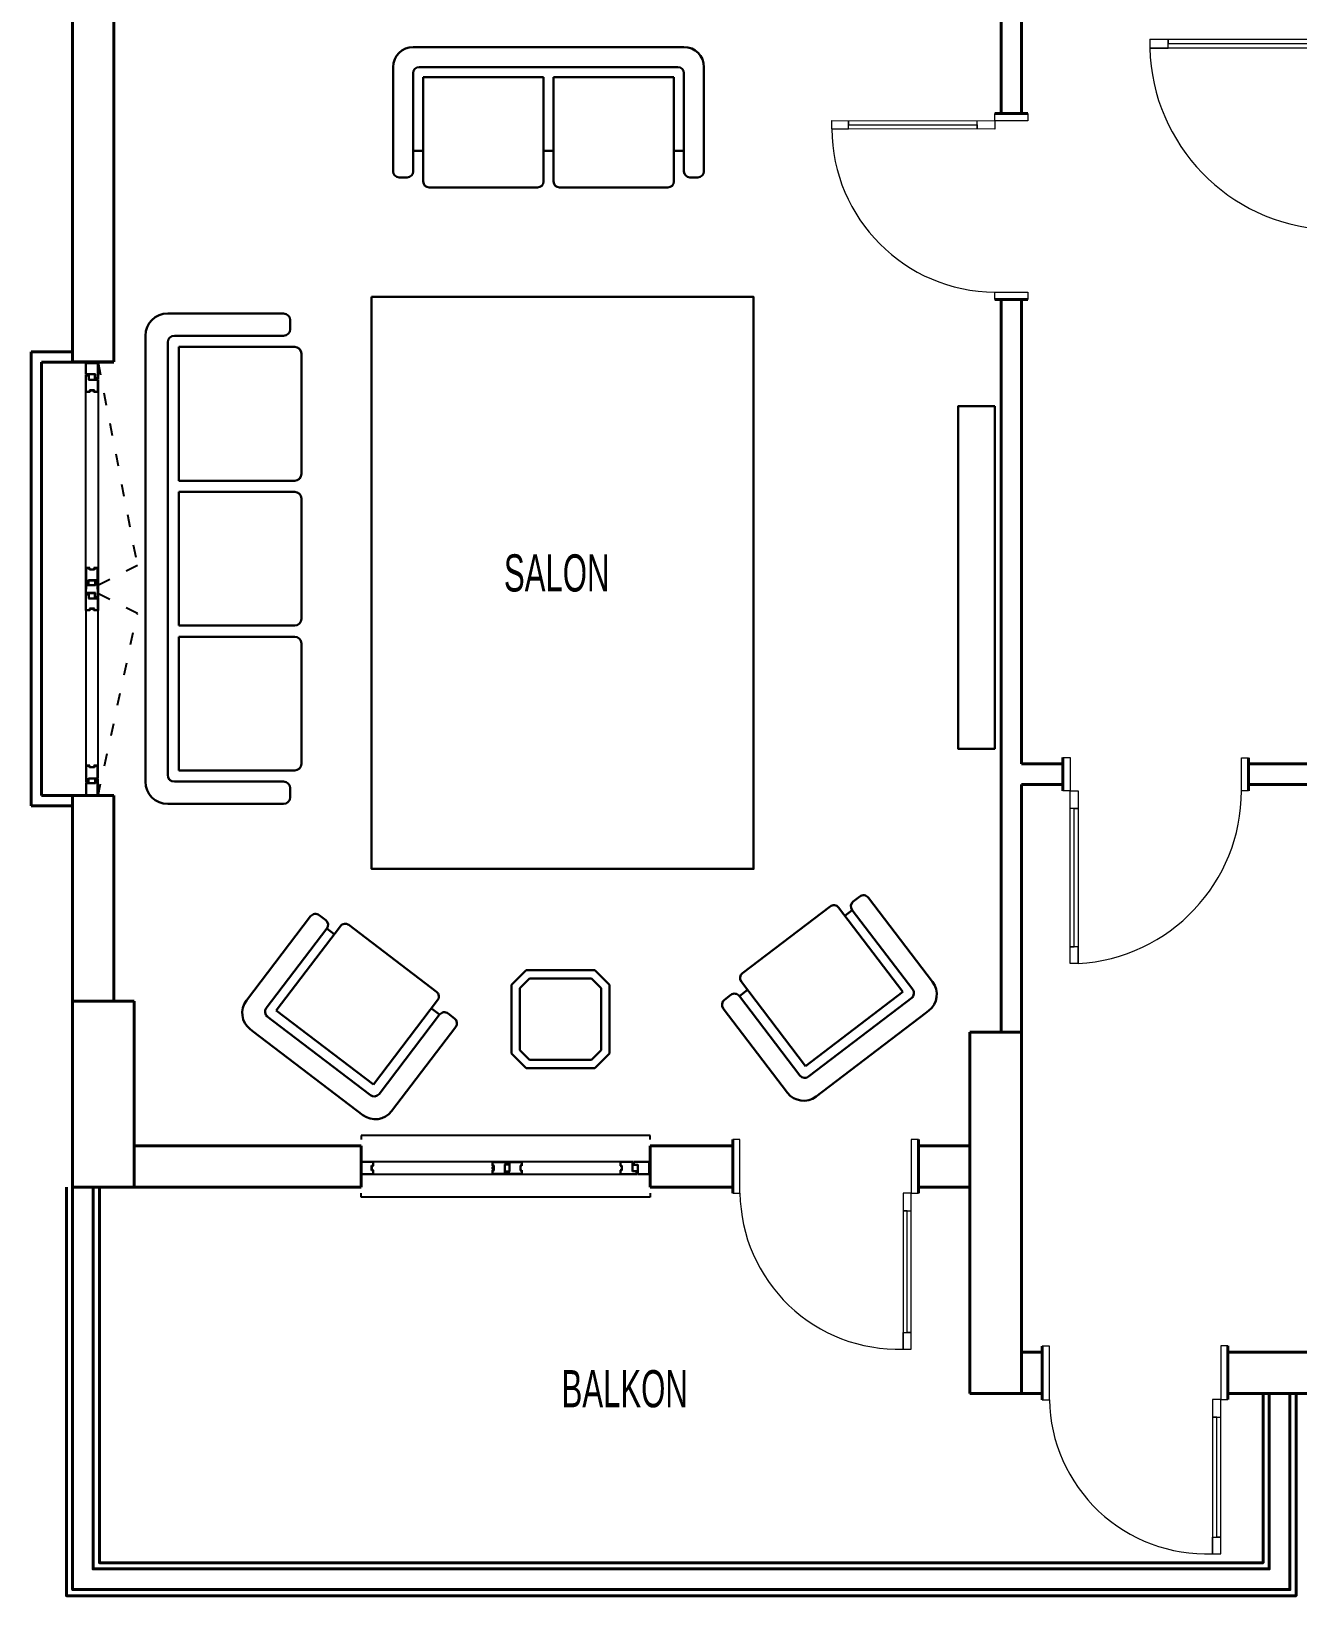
# Model space of a CAD drawing. Header units: millimetres. Extents: x 52 to 987, y 23 to 1686.
# Drawn here: x 52 to 666, y 23 to 781 of the extents above; entities that cross this region are included whole.
import ezdxf

# ---------------------------------------------------------------- set-up
doc = ezdxf.new("R2010")
doc.units = ezdxf.units.MM
doc.linetypes.add('ACAD_ISO03W100', pattern=[30, 12, -18])
for name, color, linetype, lineweight in [('duvar_40', 45, 'Continuous', 40), ('PENC_25', 74, 'Continuous', 25), ('TEF', 145, 'Continuous', 30), ('yazı', 253, 'Continuous', 20)]:
    doc.layers.add(name, color=color, linetype=linetype, lineweight=lineweight)
doc.styles.add('ARIAL', font='Arial')

# ---------------------------------------------------------------- blocks, each defined once
blk = doc.blocks.new('9')
at = {"layer": 'duvar_40', "linetype": 'ByBlock'}
for p, q in [((542.339663, 140.782262), (542.351181, 140.782262)), ((542.351181, 140.782262), (542.339663, 140.782262)), ((542.351181, 143.782939), (542.351181, 117.782845)), ((542.351186, 140.783018), (542.351186, 120.783018)), ((632.351181, 143.827523), (632.351181, 117.827429)), ((632.351181, 140.827574), (637.211769, 140.827574)), ((632.351186, 120.827602), (632.351186, 140.827602)), ((632.351181, 120.827574), (637.211769, 120.827574))]:
    blk.add_line(p, q, dxfattribs=at)
at = {"layer": 'PENC_25', "lineweight": 20}
for p, q in [((542.351181, 143.78299), (542.351181, 117.782845)), ((545.82376, 143.782939), (542.351181, 143.782939)), ((545.82376, 117.782845), (545.82376, 143.782939)), ((628.878603, 143.827523), (628.878603, 117.827429)), ((632.351181, 143.827523), (628.878603, 143.827523)), ((632.351181, 117.827429), (632.351181, 143.827574)), ((542.351181, 117.782845), (545.82376, 117.782845)), ((628.878603, 117.827429), (632.351181, 117.827429)), ((624.878603, 43.172506), (628.878603, 43.172506))]:
    blk.add_line(p, q, dxfattribs=at)
at = {"layer": 'PENC_25', "lineweight": 20, "flags": 128}
blk.add_lwpolyline([(628.878603, 43.172506), (628.878603, 117.827429), (624.878603, 117.827429), (624.878603, 43.172506), (624.878603, 51.244942), (628.878603, 51.244942), (626.878603, 51.244942), (626.878603, 109.265526), (624.878603, 109.265526), (628.878603, 109.265526)], dxfattribs=at)
at = {"layer": 'PENC_25', "lineweight": 20}
blk.add_arc((621.777326, 119.073709), 75.964535, 180.973673, 272.339769, dxfattribs=at)
blk = doc.blocks.new('10')
at = {"layer": 'duvar_40', "linetype": 'ByBlock'}
for p, q in [((392.351181, 243.782939), (392.351181, 217.782845)), ((482.351181, 243.827523), (482.351181, 217.827429)), ((392.339663, 240.782262), (392.351181, 240.782262)), ((392.351181, 240.782262), (392.339663, 240.782262)), ((392.351186, 240.783018), (392.351186, 220.783018)), ((482.351181, 240.827574), (487.211769, 240.827574)), ((482.351186, 220.827602), (482.351186, 240.827602)), ((482.351181, 220.827574), (487.211769, 220.827574))]:
    blk.add_line(p, q, dxfattribs=at)
at = {"layer": 'PENC_25', "lineweight": 20}
for p, q in [((392.351181, 243.827574), (392.351181, 217.782845)), ((395.82376, 243.782939), (392.351181, 243.782939)), ((395.82376, 217.782845), (395.82376, 243.782939)), ((478.878603, 243.827523), (478.878603, 217.827429)), ((482.351181, 243.827523), (478.878603, 243.827523)), ((482.351181, 217.827429), (482.351181, 243.827574)), ((392.351181, 217.782845), (395.82376, 217.782845)), ((478.878603, 217.827429), (474.878603, 217.827429)), ((474.878603, 217.827429), (474.878603, 142.284436)), ((478.878603, 217.827429), (482.351181, 217.827429)), ((478.878603, 142.284436), (478.878603, 217.827429)), ((476.878603, 209.265526), (474.878603, 209.265526)), ((474.878603, 209.265526), (478.878603, 209.265526)), ((476.878603, 150.356871), (476.878603, 209.265526)), ((474.878603, 142.284436), (474.878603, 150.356871)), ((474.878603, 150.356871), (478.878603, 150.356871)), ((478.878603, 150.356871), (476.878603, 150.356871)), ((474.878603, 142.284436), (478.878603, 142.284436))]:
    blk.add_line(p, q, dxfattribs=at)
blk.add_arc((472.507422, 218.940166), 76.692395, 180.86465, 271.771757, dxfattribs=at)
blk = doc.blocks.new('11')
at = {"layer": 'duvar_40', "linetype": 'ByBlock'}
for p, q in [((212.211769, 240.827574), (212.211769, 220.827574)), ((352.211769, 240.827574), (352.211769, 220.827574))]:
    blk.add_line(p, q, dxfattribs=at)
at = {"layer": 'PENC_25'}
for p, q in [((352.211769, 245.74454), (212.211769, 245.74454)), ((212.211769, 245.74454), (212.211769, 243.827574)), ((352.211769, 243.827574), (352.211769, 245.74454)), ((212.211769, 227.036055), (212.211769, 233.036059)), ((212.211769, 233.036059), (212.211769, 233.036059)), ((212.211769, 233.036059), (212.211769, 227.036055)), ((218.186992, 233.036059), (212.211769, 233.036059)), ((212.211769, 233.036059), (212.211769, 227.036055)), ((217.986992, 232.836059), (212.386989, 232.836059)), ((212.386989, 232.836059), (212.386989, 227.236055)), ((217.286992, 228.836057), (217.286992, 231.236057)), ((217.286992, 231.236057), (217.986992, 231.236057)), ((217.986992, 228.836057), (217.286992, 228.836057)), ((217.486992, 229.036057), (217.486992, 231.036057)), ((217.486992, 231.036057), (218.186992, 231.036057)), ((218.186992, 229.036057), (217.486992, 229.036057)), ((217.986992, 231.236057), (217.986992, 232.836059)), ((217.986992, 227.236055), (217.986992, 228.836057)), ((218.186992, 231.036057), (218.186992, 233.036059)), ((337.67277, 233.036059), (218.186992, 233.036059)), ((218.186992, 227.036055), (218.186992, 229.036057)), ((276.549121, 230.536057), (275.649121, 230.536057)), ((275.649121, 230.536057), (275.649121, 229.536057)), ((275.649121, 229.536057), (276.549121, 229.536057)), ((275.849121, 233.036059), (283.849124, 233.036059)), ((275.849121, 231.036057), (275.849121, 233.036059)), ((276.549121, 231.036057), (275.849121, 231.036057)), ((275.849121, 227.036055), (275.849121, 229.036057)), ((275.849121, 229.036057), (276.549121, 229.036057)), ((276.049121, 232.836059), (283.649124, 232.836059)), ((276.049121, 231.236057), (276.049121, 232.836059)), ((276.749121, 231.236057), (276.049121, 231.236057)), ((276.049121, 227.236055), (276.049121, 228.836057)), ((276.049121, 228.836057), (276.749121, 228.836057)), ((276.549121, 229.036057), (276.549121, 231.036057)), ((276.549121, 229.536057), (276.549121, 230.536057)), ((276.749121, 228.836057), (276.749121, 231.236057)), ((283.649124, 231.736057), (281.649123, 231.736057)), ((281.649123, 231.736057), (281.649123, 227.236055)), ((283.849124, 231.536057), (281.849123, 231.536057)), ((281.849123, 231.536057), (281.849123, 227.036055)), ((282.149123, 227.036055), (282.149123, 228.536057)), ((282.149123, 228.536057), (284.149124, 228.536057)), ((282.349123, 227.236055), (282.349123, 228.336057)), ((282.349123, 228.336057), (284.349124, 228.336057)), ((283.649124, 232.836059), (283.649124, 231.736057)), ((283.849124, 233.036059), (283.849124, 231.536057)), ((284.149124, 228.536057), (284.149124, 233.036059)), ((284.149124, 233.036059), (290.149127, 233.036059)), ((284.349124, 228.336057), (284.349124, 232.836059)), ((284.349124, 232.836059), (289.949127, 232.836059)), ((289.949127, 231.236057), (289.249127, 231.236057)), ((289.249127, 231.236057), (289.249127, 228.836057)), ((289.249127, 228.836057), (289.949127, 228.836057)), ((290.149127, 231.036057), (289.449127, 231.036057)), ((289.449127, 231.036057), (289.449127, 229.036057)), ((289.449127, 229.036057), (290.149127, 229.036057)), ((289.949127, 232.836059), (289.949127, 231.236057)), ((289.949127, 228.836057), (289.949127, 227.236055)), ((290.149127, 233.036059), (290.149127, 231.036057)), ((290.149127, 229.036057), (290.149127, 227.036055)), ((343.886986, 233.036059), (337.67277, 233.036059)), ((337.67277, 233.036059), (337.67277, 231.036057)), ((337.67277, 231.036057), (338.37277, 231.036057)), ((338.37277, 229.036057), (337.67277, 229.036057)), ((337.67277, 229.036057), (337.67277, 227.036055)), ((343.686986, 232.836059), (337.87277, 232.836059)), ((337.87277, 232.836059), (337.87277, 231.236057)), ((337.87277, 231.236057), (338.57277, 231.236057)), ((338.57277, 228.836057), (337.87277, 228.836057)), ((337.87277, 228.836057), (337.87277, 227.236055)), ((338.37277, 231.036057), (338.37277, 229.036057)), ((338.57277, 231.236057), (338.57277, 228.836057)), ((343.686986, 228.336057), (343.686986, 232.836059)), ((345.686987, 228.336057), (343.686986, 228.336057)), ((343.886986, 228.536057), (343.886986, 233.036059)), ((345.886987, 228.536057), (343.886986, 228.536057)), ((352.211769, 233.036059), (344.186986, 233.036059)), ((344.186986, 233.036059), (344.186986, 231.536057)), ((344.186986, 231.536057), (346.186987, 231.536057)), ((351.786989, 232.836059), (344.386986, 232.836059)), ((344.386986, 232.836059), (344.386986, 231.736057)), ((344.386986, 231.736057), (346.386987, 231.736057)), ((345.686987, 227.236055), (345.686987, 228.336057)), ((345.886987, 227.036055), (345.886987, 228.536057)), ((346.186987, 231.536057), (346.186987, 227.036055)), ((346.386987, 231.736057), (346.386987, 227.236055)), ((351.786989, 231.236057), (351.786989, 232.836059)), ((351.786989, 228.836057), (351.786989, 231.236057)), ((351.786989, 231.236057), (351.786989, 231.236057)), ((351.786989, 227.236055), (351.786989, 228.836057)), ((351.786989, 228.836057), (351.786989, 228.836057)), ((352.211769, 227.036055), (352.211769, 233.036059)), ((352.211769, 233.036059), (352.211769, 233.036059)), ((352.211769, 233.036059), (352.211769, 227.036055)), ((352.211769, 230.036057), (352.211769, 233.036059)), ((352.211769, 227.036055), (352.211769, 230.036057)), ((352.211769, 230.036057), (352.211769, 230.036057)), ((352.211769, 230.036057), (352.211769, 230.036057)), ((352.211769, 230.036057), (352.211769, 230.036057)), ((212.211769, 227.036055), (212.211769, 227.036055)), ((212.211769, 227.036055), (212.211769, 227.036055)), ((212.211769, 227.036055), (212.211769, 227.036055)), ((212.211769, 227.036055), (218.186992, 227.036055)), ((212.386989, 227.236055), (212.386989, 227.236055)), ((212.386989, 227.236055), (212.386989, 227.236055)), ((212.386989, 227.236055), (217.986992, 227.236055)), ((218.186992, 227.036055), (337.67277, 227.036055)), ((281.849123, 227.036055), (275.849121, 227.036055)), ((281.649123, 227.236055), (276.049121, 227.236055)), ((290.149127, 227.036055), (282.149123, 227.036055)), ((289.949127, 227.236055), (282.349123, 227.236055)), ((337.67277, 227.036055), (345.886987, 227.036055)), ((337.87277, 227.236055), (345.686987, 227.236055)), ((346.186987, 227.036055), (352.211769, 227.036055)), ((346.386987, 227.236055), (351.786989, 227.236055)), ((352.211769, 227.036055), (352.211769, 227.036055)), ((212.211769, 215.827574), (212.211769, 217.827574)), ((352.211769, 215.827574), (212.211769, 215.827574)), ((352.211769, 217.827574), (352.211769, 215.827574))]:
    blk.add_line(p, q, dxfattribs=at)
blk = doc.blocks.new('12')
at = {"layer": 'duvar_40', "linetype": 'ByBlock'}
for p, q in [((52.311738, 405.42726), (52.311738, 625.42726)), ((52.311738, 625.42726), (72.311738, 625.42726)), ((57.311738, 410.42726), (57.311738, 620.42726)), ((57.311738, 620.42726), (72.311738, 620.42726)), ((72.311738, 620.6275), (92.311738, 620.6275)), ((92.311738, 620.42726), (72.311738, 620.42726)), ((72.311738, 410.42726), (57.311738, 410.42726)), ((92.311738, 410.42726), (72.311738, 410.42726)), ((92.311738, 410.42726), (72.311738, 410.42726)), ((72.311738, 405.42726), (52.311738, 405.42726))]:
    blk.add_line(p, q, dxfattribs=at)
at = {"layer": 'PENC_25'}
for p, q in [((78.682519, 620.427271), (78.682519, 620.427271)), ((78.682519, 620.427271), (84.682522, 620.427271)), ((84.682522, 620.427271), (78.682519, 620.427271)), ((78.682519, 614.402489), (78.682519, 620.427271)), ((78.682519, 620.427271), (81.682521, 620.427271)), ((83.182521, 614.402489), (78.682519, 614.402489)), ((78.682519, 605.888272), (78.682519, 614.102489)), ((78.682519, 614.102489), (80.182521, 614.102489)), ((78.882519, 614.602489), (78.882519, 620.002491)), ((78.882519, 620.002491), (80.482521, 620.002491)), ((83.382521, 614.602489), (78.882519, 614.602489)), ((78.882519, 606.088272), (78.882519, 613.902489)), ((78.882519, 613.902489), (79.982521, 613.902489)), ((79.982521, 613.902489), (79.982521, 611.902488)), ((80.182521, 614.102489), (80.182521, 612.102488)), ((80.482521, 620.002491), (80.482521, 620.002491)), ((80.482521, 620.002491), (82.882521, 620.002491)), ((81.682521, 620.427271), (81.682521, 620.427271)), ((81.682521, 620.427271), (81.682521, 620.427271)), ((81.682521, 620.427271), (81.682521, 620.427271)), ((81.682521, 620.427271), (84.682522, 620.427271)), ((82.882521, 620.002491), (82.882521, 620.002491)), ((82.882521, 620.002491), (84.482522, 620.002491)), ((83.182521, 612.402488), (83.182521, 614.402489)), ((83.382521, 612.602488), (83.382521, 614.602489)), ((84.482522, 620.002491), (84.482522, 612.602488)), ((84.682522, 620.427271), (84.682522, 620.427271)), ((84.682522, 620.427271), (84.682522, 612.402488)), ((79.982521, 611.902488), (84.482522, 611.902488)), ((80.182521, 612.102488), (84.682522, 612.102488)), ((82.882521, 606.788272), (80.482521, 606.788272)), ((80.482521, 606.788272), (80.482521, 606.088272)), ((82.682521, 606.588272), (80.682521, 606.588272)), ((80.682521, 606.588272), (80.682521, 605.888272)), ((82.682521, 605.888272), (82.682521, 606.588272)), ((82.882521, 606.088272), (82.882521, 606.788272)), ((84.682522, 612.402488), (83.182521, 612.402488)), ((84.482522, 612.602488), (83.382521, 612.602488)), ((84.482522, 611.902488), (84.482522, 606.088272)), ((84.682522, 612.102488), (84.682522, 605.888272)), ((80.682521, 605.888272), (78.682519, 605.888272)), ((78.682519, 510.427271), (78.682519, 605.888272)), ((80.482521, 606.088272), (78.882519, 606.088272)), ((84.682522, 605.888272), (82.682521, 605.888272)), ((84.482522, 606.088272), (82.882521, 606.088272)), ((84.682522, 605.888272), (84.682522, 510.427271)), ((78.682519, 520.727275), (78.682519, 512.727272)), ((80.682521, 520.727275), (78.682519, 520.727275)), ((78.882519, 520.527275), (78.882519, 512.927272)), ((80.482521, 520.527275), (78.882519, 520.527275)), ((80.482521, 519.827275), (80.482521, 520.527275)), ((82.882521, 519.827275), (80.482521, 519.827275)), ((80.682521, 520.027275), (80.682521, 520.727275)), ((82.682521, 520.027275), (80.682521, 520.027275)), ((84.682522, 520.727275), (82.682521, 520.727275)), ((82.682521, 520.727275), (82.682521, 520.027275)), ((84.482522, 520.527275), (82.882521, 520.527275)), ((82.882521, 520.527275), (82.882521, 519.827275)), ((84.482522, 514.927273), (84.482522, 520.527275)), ((84.682522, 514.727273), (84.682522, 520.727275)), ((78.682519, 512.727272), (80.182521, 512.727272)), ((83.182521, 512.427272), (78.682519, 512.427272)), ((78.682519, 512.427272), (78.682519, 510.427271)), ((78.682519, 508.427271), (78.682519, 510.427271)), ((78.682519, 510.427271), (78.682519, 424.966271)), ((83.182521, 508.427271), (78.682519, 508.427271)), ((78.682519, 500.127267), (78.682519, 508.127271)), ((78.682519, 508.127271), (80.182521, 508.127271)), ((78.882519, 512.927272), (79.982521, 512.927272)), ((83.382521, 512.227272), (78.882519, 512.227272)), ((78.882519, 512.227272), (78.882519, 510.427271)), ((78.882519, 508.627271), (78.882519, 510.427271)), ((83.382521, 508.627271), (78.882519, 508.627271)), ((78.882519, 500.327267), (78.882519, 507.927271)), ((78.882519, 507.927271), (79.982521, 507.927271)), ((79.982521, 512.927272), (79.982521, 514.927273)), ((79.982521, 514.927273), (84.482522, 514.927273)), ((79.982521, 507.927271), (79.982521, 505.92727)), ((80.182521, 512.727272), (80.182521, 514.727273)), ((80.182521, 514.727273), (84.682522, 514.727273)), ((80.182521, 508.127271), (80.182521, 506.12727)), ((84.682522, 514.427273), (83.182521, 514.427273)), ((83.182521, 514.427273), (83.182521, 512.427272)), ((83.182521, 506.42727), (83.182521, 508.427271)), ((84.482522, 514.227273), (83.382521, 514.227273)), ((83.382521, 514.227273), (83.382521, 512.227272)), ((83.382521, 506.62727), (83.382521, 508.627271)), ((84.482522, 510.427271), (84.482522, 514.227273)), ((84.482522, 510.427271), (84.482522, 506.62727)), ((84.682522, 510.427271), (84.682522, 514.427273)), ((84.682522, 510.427271), (84.682522, 506.42727)), ((84.682522, 424.966271), (84.682522, 510.427271)), ((80.482521, 500.327267), (78.882519, 500.327267)), ((79.982521, 505.92727), (84.482522, 505.92727)), ((80.182521, 506.12727), (84.682522, 506.12727)), ((82.882521, 501.027267), (80.482521, 501.027267)), ((80.482521, 501.027267), (80.482521, 500.327267)), ((82.682521, 500.827267), (80.682521, 500.827267)), ((80.682521, 500.827267), (80.682521, 500.127267)), ((82.682521, 500.127267), (82.682521, 500.827267)), ((82.882521, 500.327267), (82.882521, 501.027267)), ((84.482522, 500.327267), (82.882521, 500.327267)), ((84.682522, 506.42727), (83.182521, 506.42727)), ((84.482522, 506.62727), (83.382521, 506.62727)), ((84.482522, 505.92727), (84.482522, 500.327267)), ((84.682522, 506.12727), (84.682522, 500.127267)), ((80.682521, 500.127267), (78.682519, 500.127267)), ((84.682522, 500.127267), (82.682521, 500.127267)), ((78.682519, 424.966271), (78.682519, 416.752053)), ((80.682521, 424.966271), (78.682519, 424.966271)), ((78.882519, 424.766271), (78.882519, 416.952053)), ((80.482521, 424.766271), (78.882519, 424.766271)), ((80.482521, 424.066271), (80.482521, 424.766271)), ((80.682521, 424.266271), (80.682521, 424.966271)), ((84.682522, 424.966271), (82.682521, 424.966271)), ((82.682521, 424.966271), (82.682521, 424.266271)), ((84.482522, 424.766271), (82.882521, 424.766271)), ((82.882521, 424.766271), (82.882521, 424.066271)), ((84.482522, 418.952054), (84.482522, 424.766271)), ((84.682522, 418.752054), (84.682522, 424.966271)), ((78.882519, 416.952053), (79.982521, 416.952053)), ((79.982521, 416.952053), (79.982521, 418.952054)), ((79.982521, 418.952054), (84.482522, 418.952054)), ((80.182521, 416.752053), (80.182521, 418.752054)), ((80.182521, 418.752054), (84.682522, 418.752054)), ((82.882521, 424.066271), (80.482521, 424.066271)), ((82.682521, 424.266271), (80.682521, 424.266271)), ((84.682522, 418.452054), (83.182521, 418.452054)), ((83.182521, 418.452054), (83.182521, 416.452053)), ((84.482522, 418.252054), (83.382521, 418.252054)), ((83.382521, 418.252054), (83.382521, 416.252053)), ((84.482522, 410.852051), (84.482522, 418.252054)), ((84.682522, 410.427271), (84.682522, 418.452054)), ((78.682519, 416.752053), (80.182521, 416.752053)), ((83.182521, 416.452053), (78.682519, 416.452053)), ((78.682519, 416.452053), (78.682519, 410.427271)), ((78.682519, 410.427271), (78.682519, 410.427271)), ((78.682519, 410.427271), (84.682522, 410.427271)), ((84.682522, 410.427271), (78.682519, 410.427271)), ((78.682519, 410.427271), (81.682521, 410.427271)), ((83.382521, 416.252053), (78.882519, 416.252053)), ((78.882519, 416.252053), (78.882519, 410.852051)), ((78.882519, 410.852051), (80.482521, 410.852051)), ((80.482521, 410.852051), (80.482521, 410.852051)), ((80.482521, 410.852051), (82.882521, 410.852051)), ((81.682521, 410.427271), (81.682521, 410.427271)), ((81.682521, 410.427271), (81.682521, 410.427271)), ((81.682521, 410.427271), (81.682521, 410.427271)), ((81.682521, 410.427271), (84.682522, 410.427271)), ((82.882521, 410.852051), (82.882521, 410.852051)), ((82.882521, 410.852051), (84.482522, 410.852051)), ((84.682522, 410.427271), (84.682522, 410.427271))]:
    blk.add_line(p, q, dxfattribs=at)
at = {"layer": 'PENC_25', "linetype": 'ACAD_ISO03W100', "ltscale": 0.5}
for p, q in [((84.682511, 620.257613), (103.725408, 521.845395)), ((103.725408, 521.845395), (84.682511, 512.257614)), ((103.725408, 498.669831), (84.682511, 508.257612)), ((84.682511, 410.257613), (103.725408, 498.669831))]:
    blk.add_line(p, q, dxfattribs=at)
blk = doc.blocks.new('13')
at = {"layer": 'duvar_40', "linetype": 'ByBlock'}
for p, q in [((535.351181, 740.827574), (519.351088, 740.827574)), ((522.351261, 740.827578), (532.351261, 740.827578)), ((535.306597, 650.827574), (519.306504, 650.827574)), ((532.306677, 650.827578), (522.306677, 650.827578)), ((532.305921, 650.816056), (532.305921, 650.827574)), ((532.305921, 650.827574), (532.305921, 650.816056))]:
    blk.add_line(p, q, dxfattribs=at)
at = {"layer": 'PENC_25', "lineweight": 20}
for p, q in [((440.327456, 733.482523), (440.327456, 737.482523)), ((519.351088, 737.354995), (519.351088, 740.827574)), ((519.351088, 740.827574), (535.351233, 740.827574)), ((535.351181, 737.354995), (519.351088, 737.354995)), ((535.351181, 740.827574), (535.351181, 737.354995)), ((519.306504, 650.827574), (519.306504, 654.300152)), ((519.306504, 654.300152), (535.306597, 654.300152)), ((535.306597, 654.300152), (535.306597, 650.827574)), ((535.306649, 650.827574), (519.306504, 650.827574))]:
    blk.add_line(p, q, dxfattribs=at)
at = {"layer": 'PENC_25', "lineweight": 20, "flags": 128}
blk.add_lwpolyline([(440.327456, 737.482523), (519.351088, 737.354995), (519.351088, 733.354995), (440.327456, 733.482523), (448.399892, 733.482523), (448.399892, 737.482523), (448.399892, 735.482523), (510.789185, 735.354995), (510.789185, 733.354995), (510.789185, 737.354995)], dxfattribs=at)
at = {"layer": 'PENC_25', "lineweight": 20}
blk.add_arc((520.063868, 734.03488), 79.738325, 180.396898, 269.45579, dxfattribs=at)
blk = doc.blocks.new('14')
at = {"layer": 'duvar_40', "linetype": 'ByBlock'}
for p, q in [((702.351181, 780.827574), (682.351181, 780.827574)), ((702.351181, 780.827574), (682.351181, 780.827574)), ((682.351181, 680.827574), (682.351181, 676.780449)), ((702.351181, 680.827574), (682.351181, 680.827574)), ((702.351181, 680.827574), (702.351181, 676.780449))]:
    blk.add_line(p, q, dxfattribs=at)
at = {"layer": 'PENC_25', "lineweight": 20}
for p, q in [((679.367168, 776.969153), (679.367168, 780.827574)), ((679.367168, 780.827574), (705.367185, 780.827574)), ((679.367168, 776.969153), (679.367168, 780.827574)), ((679.367168, 780.827574), (705.367185, 780.827574)), ((705.367185, 780.827574), (705.367185, 776.969153)), ((705.367185, 780.827574), (705.367185, 776.969153)), ((705.367185, 776.969153), (679.367168, 776.969153)), ((705.367185, 776.969153), (679.367168, 776.969153)), ((679.351164, 680.827574), (679.351164, 684.685994)), ((679.351164, 684.685994), (705.351181, 684.685994)), ((705.351181, 684.685994), (705.351181, 680.827574)), ((679.351164, 680.827574), (705.367185, 680.827574))]:
    blk.add_line(p, q, dxfattribs=at)
at = {"layer": 'PENC_25', "lineweight": 20, "flags": 128}
for points in [[(594.436841, 776.969153), (679.351164, 776.969153), (679.351164, 772.524709), (594.436841, 772.524709), (603.406214, 772.524709), (603.406214, 776.969153), (603.406214, 774.746931), (672.880223, 774.746931), (672.880223, 772.524709), (672.880223, 776.969153)], [(594.436841, 776.969153), (594.436841, 772.524709)]]:
    blk.add_lwpolyline(points, dxfattribs=at)
at = {"layer": 'PENC_25', "lineweight": 20}
blk.add_arc((684.924801, 775.038087), 90.522859, 181.591029, 266.480123, dxfattribs=at)
blk = doc.blocks.new('28')
at = {"layer": 'duvar_40', "linetype": 'ByBlock'}
for p, q in [((552.351177, 415.827602), (552.351177, 425.827602)), ((552.351181, 428.827523), (552.351181, 412.827429)), ((642.351177, 425.783018), (642.351177, 415.783018)), ((642.351181, 428.782939), (642.351181, 412.782845)), ((642.362699, 425.782262), (642.351181, 425.782262)), ((642.351181, 425.782262), (642.362699, 425.782262))]:
    blk.add_line(p, q, dxfattribs=at)
at = {"layer": 'PENC_25', "lineweight": 20}
for p, q in [((552.351181, 412.827429), (552.351181, 428.827574)), ((552.351181, 428.827523), (555.82376, 428.827523)), ((555.82376, 428.827523), (555.82376, 412.827429)), ((638.878603, 412.782845), (638.878603, 428.782939)), ((638.878603, 428.782939), (642.351181, 428.782939)), ((642.351181, 428.78299), (642.351181, 412.782845)), ((555.82376, 412.827429), (552.351181, 412.827429)), ((642.351181, 412.782845), (638.878603, 412.782845)), ((559.82376, 329.104024), (555.82376, 329.104024))]:
    blk.add_line(p, q, dxfattribs=at)
at = {"layer": 'PENC_25', "lineweight": 20, "flags": 128}
blk.add_lwpolyline([(555.82376, 329.104024), (555.82376, 412.827429), (559.82376, 412.827429), (559.82376, 329.104024), (559.82376, 337.176459), (555.82376, 337.176459), (557.82376, 337.176459), (557.82376, 404.265526), (559.82376, 404.265526), (555.82376, 404.265526)], dxfattribs=at)
at = {"layer": 'PENC_25', "lineweight": 20}
blk.add_arc((555.076514, 412.771543), 83.80209, 273.247447, 0.007727, dxfattribs=at)
blk = doc.blocks.new('rttrtr')
at = {"layer": 'TEF'}
for p, q in [((-389.510033, 6064.436817), (-462.410033, 6064.436817)), ((-389.510033, 6064.436817), (-316.610033, 6064.436817)), ((-469.700033, 6057.146817), (-469.700033, 6019.238817)), ((-389.510033, 6057.146817), (-460.223033, 6057.146817)), ((-389.510033, 6057.146817), (-318.797033, 6057.146817)), ((-309.320033, 6057.146817), (-309.320033, 6019.238817)), ((-462.410033, 6054.959817), (-462.410033, 6019.238817)), ((-458.765033, 6053.501817), (-458.765033, 6015.593817)), ((-415.025033, 6053.501817), (-458.765033, 6053.501817)), ((-415.025033, 6053.501817), (-415.025033, 6015.593817)), ((-411.380033, 6053.501817), (-411.380033, 6015.593817)), ((-389.510033, 6053.501817), (-411.380033, 6053.501817)), ((-389.510033, 6053.501817), (-367.640033, 6053.501817)), ((-367.640033, 6053.501817), (-367.640033, 6015.593817)), ((-363.995033, 6053.501817), (-320.255033, 6053.501817)), ((-363.995033, 6053.501817), (-363.995033, 6015.593817)), ((-320.255033, 6053.501817), (-320.255033, 6015.593817)), ((-316.610033, 6054.959817), (-316.610033, 6019.238817)), ((-464.597033, 6017.051817), (-467.513033, 6017.051817)), ((-314.423033, 6017.051817), (-311.507033, 6017.051817)), ((-417.212033, 6013.406817), (-456.578033, 6013.406817)), ((-389.510033, 6013.406817), (-409.193033, 6013.406817)), ((-389.510033, 6013.406817), (-369.827033, 6013.406817)), ((-361.808033, 6013.406817), (-322.442033, 6013.406817))]:
    blk.add_line(p, q, dxfattribs=at)
for centre, radius, start, end in [((-462.410033, 6057.146817), 7.29, 90, 180), ((-316.610033, 6057.146817), 7.29, 0, 90), ((-460.223033, 6054.959817), 2.187, 90, 180), ((-318.797033, 6054.959817), 2.187, 0, 90), ((-467.513033, 6019.238817), 2.187, 180, 270), ((-464.597033, 6019.238817), 2.187, 270, 0), ((-314.423033, 6019.238817), 2.187, 180, 270), ((-311.507033, 6019.238817), 2.187, 270, 0), ((-456.578033, 6015.593817), 2.187, 180, 270), ((-417.212033, 6015.593817), 2.187, 270, 0), ((-409.193033, 6015.593817), 2.187, 180, 270), ((-369.827033, 6015.593817), 2.187, 270, 0), ((-361.808033, 6015.593817), 2.187, 180, 270), ((-322.442033, 6015.593817), 2.187, 270, 0)]:
    blk.add_arc(centre, radius, start, end, dxfattribs=at)
blk = doc.blocks.new('kjnklnlkfşfg')
at = {"layer": 'TEF'}
for p, q in [((55334.864809, 10899.803117), (55334.864809, 10957.580895)), ((55398.198142, 10960.914228), (55338.198142, 10960.914228)), ((55401.531476, 10899.803117), (55401.531476, 10957.580895)), ((55318.198142, 10894.247562), (55318.198142, 10952.02534)), ((55325.97592, 10955.358673), (55321.531476, 10955.358673)), ((55329.309254, 10897.580895), (55329.309254, 10952.02534)), ((55329.309254, 10952.02534), (55334.864809, 10952.02534)), ((55401.531476, 10952.02534), (55406.608263, 10952.02534)), ((55406.608263, 10897.580895), (55406.608263, 10952.02534)), ((55409.941597, 10955.358673), (55414.386041, 10955.358673)), ((55417.719374, 10894.247562), (55417.719374, 10952.02534)), ((55401.531476, 10899.803117), (55334.864809, 10899.803117)), ((55404.309254, 10894.247562), (55332.642587, 10894.247562)), ((55404.309254, 10883.136451), (55329.309254, 10883.136451)), ((55404.309254, 10883.136451), (55406.608434, 10883.136451))]:
    blk.add_line(p, q, dxfattribs=at)
for centre, radius, start, end in [((55338.198142, 10957.580895), 3.333333, 90, 180), ((55398.198142, 10957.580895), 3.333333, 0, 90), ((55321.531476, 10952.02534), 3.333333, 90, 180), ((55325.97592, 10952.02534), 3.333333, 0, 90), ((55409.941597, 10952.02534), 3.333333, 90, 180), ((55414.386041, 10952.02534), 3.333333, 0, 90), ((55332.642587, 10897.580895), 3.333333, 180, 270), ((55403.27493, 10897.580895), 3.333333, 270, 0), ((55329.309254, 10894.247562), 11.111111, 180, 270), ((55406.608263, 10894.247562), 11.111111, 270, 0)]:
    blk.add_arc(centre, radius, start, end, dxfattribs=at)
blk = doc.blocks.new('kjlfdndşlknfndfkldfdf')
at = {"layer": 'TEF'}
for p, q in [((55328.507839, 11493.256828), (55246.495339, 11493.256828)), ((55328.507839, 11493.256828), (55410.520339, 11493.256828)), ((55234.345339, 11481.106828), (55234.345339, 11417.926828)), ((55246.495339, 11477.461828), (55246.495339, 11417.926828)), ((55328.507839, 11481.106828), (55250.140339, 11481.106828)), ((55325.470339, 11475.031828), (55252.570339, 11475.031828)), ((55252.570339, 11475.031828), (55252.570339, 11411.851828)), ((55325.470339, 11475.031828), (55325.470339, 11411.851828)), ((55328.507839, 11481.106828), (55406.875339, 11481.106828)), ((55331.545339, 11475.031828), (55331.545339, 11411.851828)), ((55331.545339, 11475.031828), (55404.445339, 11475.031828)), ((55404.445339, 11475.031828), (55404.445339, 11411.851828)), ((55410.520339, 11477.461828), (55410.520339, 11417.926828)), ((55422.670339, 11481.106828), (55422.670339, 11417.926828)), ((55246.495339, 11430.345269), (55252.570339, 11430.345269)), ((55325.470339, 11430.345269), (55331.545339, 11430.345269)), ((55404.445339, 11430.345269), (55410.520339, 11430.345269)), ((55242.850339, 11414.281828), (55237.990339, 11414.281828)), ((55321.825339, 11408.206828), (55256.215339, 11408.206828)), ((55335.190339, 11408.206828), (55400.800339, 11408.206828)), ((55414.165339, 11414.281828), (55419.025339, 11414.281828))]:
    blk.add_line(p, q, dxfattribs=at)
for centre, radius, start, end in [((55246.495339, 11481.106828), 12.15, 90, 180), ((55410.520339, 11481.106828), 12.15, 0, 90), ((55250.140339, 11477.461828), 3.645, 90, 180), ((55406.875339, 11477.461828), 3.645, 0, 90), ((55237.990339, 11417.926828), 3.645, 180, 270), ((55242.850339, 11417.926828), 3.645, 270, 0), ((55414.165339, 11417.926828), 3.645, 180, 270), ((55419.025339, 11417.926828), 3.645, 270, 0), ((55256.215339, 11411.851828), 3.645, 180, 270), ((55321.825339, 11411.851828), 3.645, 270, 0), ((55335.190339, 11411.851828), 3.645, 180, 270), ((55400.800339, 11411.851828), 3.645, 270, 0)]:
    blk.add_arc(centre, radius, start, end, dxfattribs=at)

msp = doc.modelspace()

# ---------------------------------------------------------------- linework, layer by layer
at = {"layer": 'duvar_40', "linetype": 'ByBlock'}
for p, q in [((72.311738, 840.82774), (72.311738, 620.82774)), ((92.311738, 810.827586), (92.311738, 620.82774)), ((522.351181, 810.82774), (522.351181, 740.827574)), ((532.351181, 810.82774), (532.351181, 740.827574)), ((72.311738, 652.234929), (72.311738, 620.6275)), ((92.311738, 652.234929), (92.311738, 620.6275)), ((522.351181, 650.827574), (522.351181, 628.82774)), ((532.351181, 650.827574), (532.351181, 628.82774)), ((522.351181, 628.82774), (522.351181, 295.827282)), ((532.351181, 628.82774), (532.351181, 425.827574)), ((552.351181, 425.827574), (532.351181, 425.827574)), ((712.27376, 425.827574), (642.351181, 425.827574)), ((72.311738, 410.42726), (72.311738, 220.827574)), ((92.311738, 410.42726), (92.26171, 310.827258)), ((532.351181, 415.827574), (532.351181, 140.827574)), ((552.351181, 415.827574), (532.351181, 415.827574)), ((712.27376, 415.827574), (642.351181, 415.827574)), ((72.311769, 220.827574), (72.261741, 310.827258)), ((72.261741, 310.827258), (102.161746, 310.827258)), ((102.161746, 310.827258), (102.211774, 220.827574)), ((507.211626, 120.827574), (507.211626, 295.827282)), ((507.211626, 295.827282), (532.351181, 295.827282)), ((532.351181, 295.827282), (532.351181, 120.827574)), ((102.211774, 240.827574), (212.211769, 240.827574)), ((352.211769, 240.827574), (392.351181, 240.827574)), ((482.351181, 240.827574), (507.211626, 240.827574)), ((72.311769, 220.827574), (212.211769, 220.827574)), ((102.211774, 220.827574), (72.311769, 220.827574)), ((352.211769, 220.827574), (392.351181, 220.827574)), ((482.351181, 220.827574), (507.211626, 220.827574)), ((532.351181, 140.827574), (542.351181, 140.827574)), ((637.211769, 140.827574), (712.211769, 140.827574)), ((532.351181, 120.827574), (507.211626, 120.827574)), ((512.211626, 120.827574), (542.351181, 120.827574)), ((637.211769, 120.827574), (712.211769, 120.827574))]:
    msp.add_line(p, q, dxfattribs=at)
at = {"layer": 'duvar_40', "linetype": 'ByBlock', "flags": 128}
for points in [[(665.351181, 120.827574), (665.351181, 22.827574), (69.311769, 22.827574), (69.311769, 220.827574)], [(662.351181, 120.827574), (662.351181, 25.827574), (72.311769, 25.827574), (72.311769, 220.827574)], [(652.351181, 120.827574), (652.351181, 35.827574), (82.311769, 35.827574), (82.311769, 220.827574)], [(649.351181, 120.827574), (649.351181, 38.827574), (85.311769, 38.827574), (85.311769, 220.827574)]]:
    msp.add_lwpolyline(points, dxfattribs=at)
at = {"layer": 'TEF'}
for p, q in [((285.104521, 318.762779, 76.92855), (292.15948, 325.817738, 76.92855)), ((285.104521, 285.465289, 76.92855), (285.104521, 318.762779, 76.92855)), ((289.055138, 317.12638, 76.92855), (293.795879, 321.86712, 76.92855)), ((292.15948, 325.817738, 76.92855), (325.45697, 325.817738, 76.92855)), ((293.795879, 321.86712, 76.92855), (323.82057, 321.86712, 76.92855)), ((328.561311, 317.12638, 76.92855), (323.82057, 321.86712, 76.92855)), ((332.511929, 318.762779, 76.92855), (325.45697, 325.817738, 76.92855)), ((332.511929, 318.762779, 76.92855), (332.511929, 285.465289, 76.92855)), ((289.055138, 287.101688, 76.92855), (289.055138, 317.12638, 76.92855)), ((328.561311, 317.12638, 76.92855), (328.561311, 287.101688, 76.92855)), ((285.104521, 285.465289, 76.92855), (292.15948, 278.41033, 76.92855)), ((289.055138, 287.101688, 76.92855), (293.795879, 282.360948, 76.92855)), ((323.82057, 282.360948, 76.92855), (293.795879, 282.360948, 76.92855)), ((323.82057, 282.360948, 76.92855), (328.561311, 287.101688, 76.92855)), ((325.45697, 278.41033, 76.92855), (332.511929, 285.465289, 76.92855)), ((325.45697, 278.41033, 76.92855), (292.15948, 278.41033, 76.92855))]:
    msp.add_line(p, q, dxfattribs=at)
at = {"layer": 'TEF', "flags": 128}
msp.add_lwpolyline([(217.260025, 652.073373), (402.448557, 652.073373), (402.448557, 374.895521), (217.260025, 374.895521)], close=True, dxfattribs=at)
at = {"layer": 'TEF', "linetype": 'ByBlock', "flags": 128}
msp.add_lwpolyline([(519.315702, 599.072623), (501.565347, 599.072623), (501.565347, 433.11492), (519.315702, 433.11492)], close=True, dxfattribs=at)

# ---------------------------------------------------------------- block references
for name in ['14', '13', '12', '28', '11', '10', '9']:
    msp.add_blockref(name, (0, 0))
at = {"layer": 'TEF', "linetype": 'ByBlock', "xscale": 0.8, "yscale": 0.8, "zscale": 0.8}
msp.add_blockref('kjlfdndşlknfndfkldfdf', (-43959.768538, -8421.501438), dxfattribs=at)
at = {"layer": 'TEF', "xscale": -1.481481, "yscale": 1.481481, "zscale": 1.481481, "rotation": 90}
msp.add_blockref('rttrtr', (9091.983443, -51.838141, 153.8571), dxfattribs=at)
at = {"layer": 'TEF', "linetype": 'ByBlock', "yscale": 0.888889, "zscale": 0.888889}
for p, xscale, rotation in [((-32812.059482, -37248.042903, 76.92855), 0.888889, 37.323911), ((33457.828824, -37257.042256, 76.92855), -0.888889, 322.676089)]:
    msp.add_blockref('kjnklnlkfşfg', p, dxfattribs=dict(at, xscale=xscale, rotation=rotation))

# ---------------------------------------------------------------- texts
at = {"layer": 'yazı', "style": 'ARIAL', "width": 0.6}
for s, p in [('SALON', (281.419917, 509.326918, -6562.999728)), ('BALKON', (309.343309, 114.119752, -6562.999728))]:
    msp.add_text(s, height=18, dxfattribs=at).set_placement(p)

doc.saveas('drawing.dxf')
